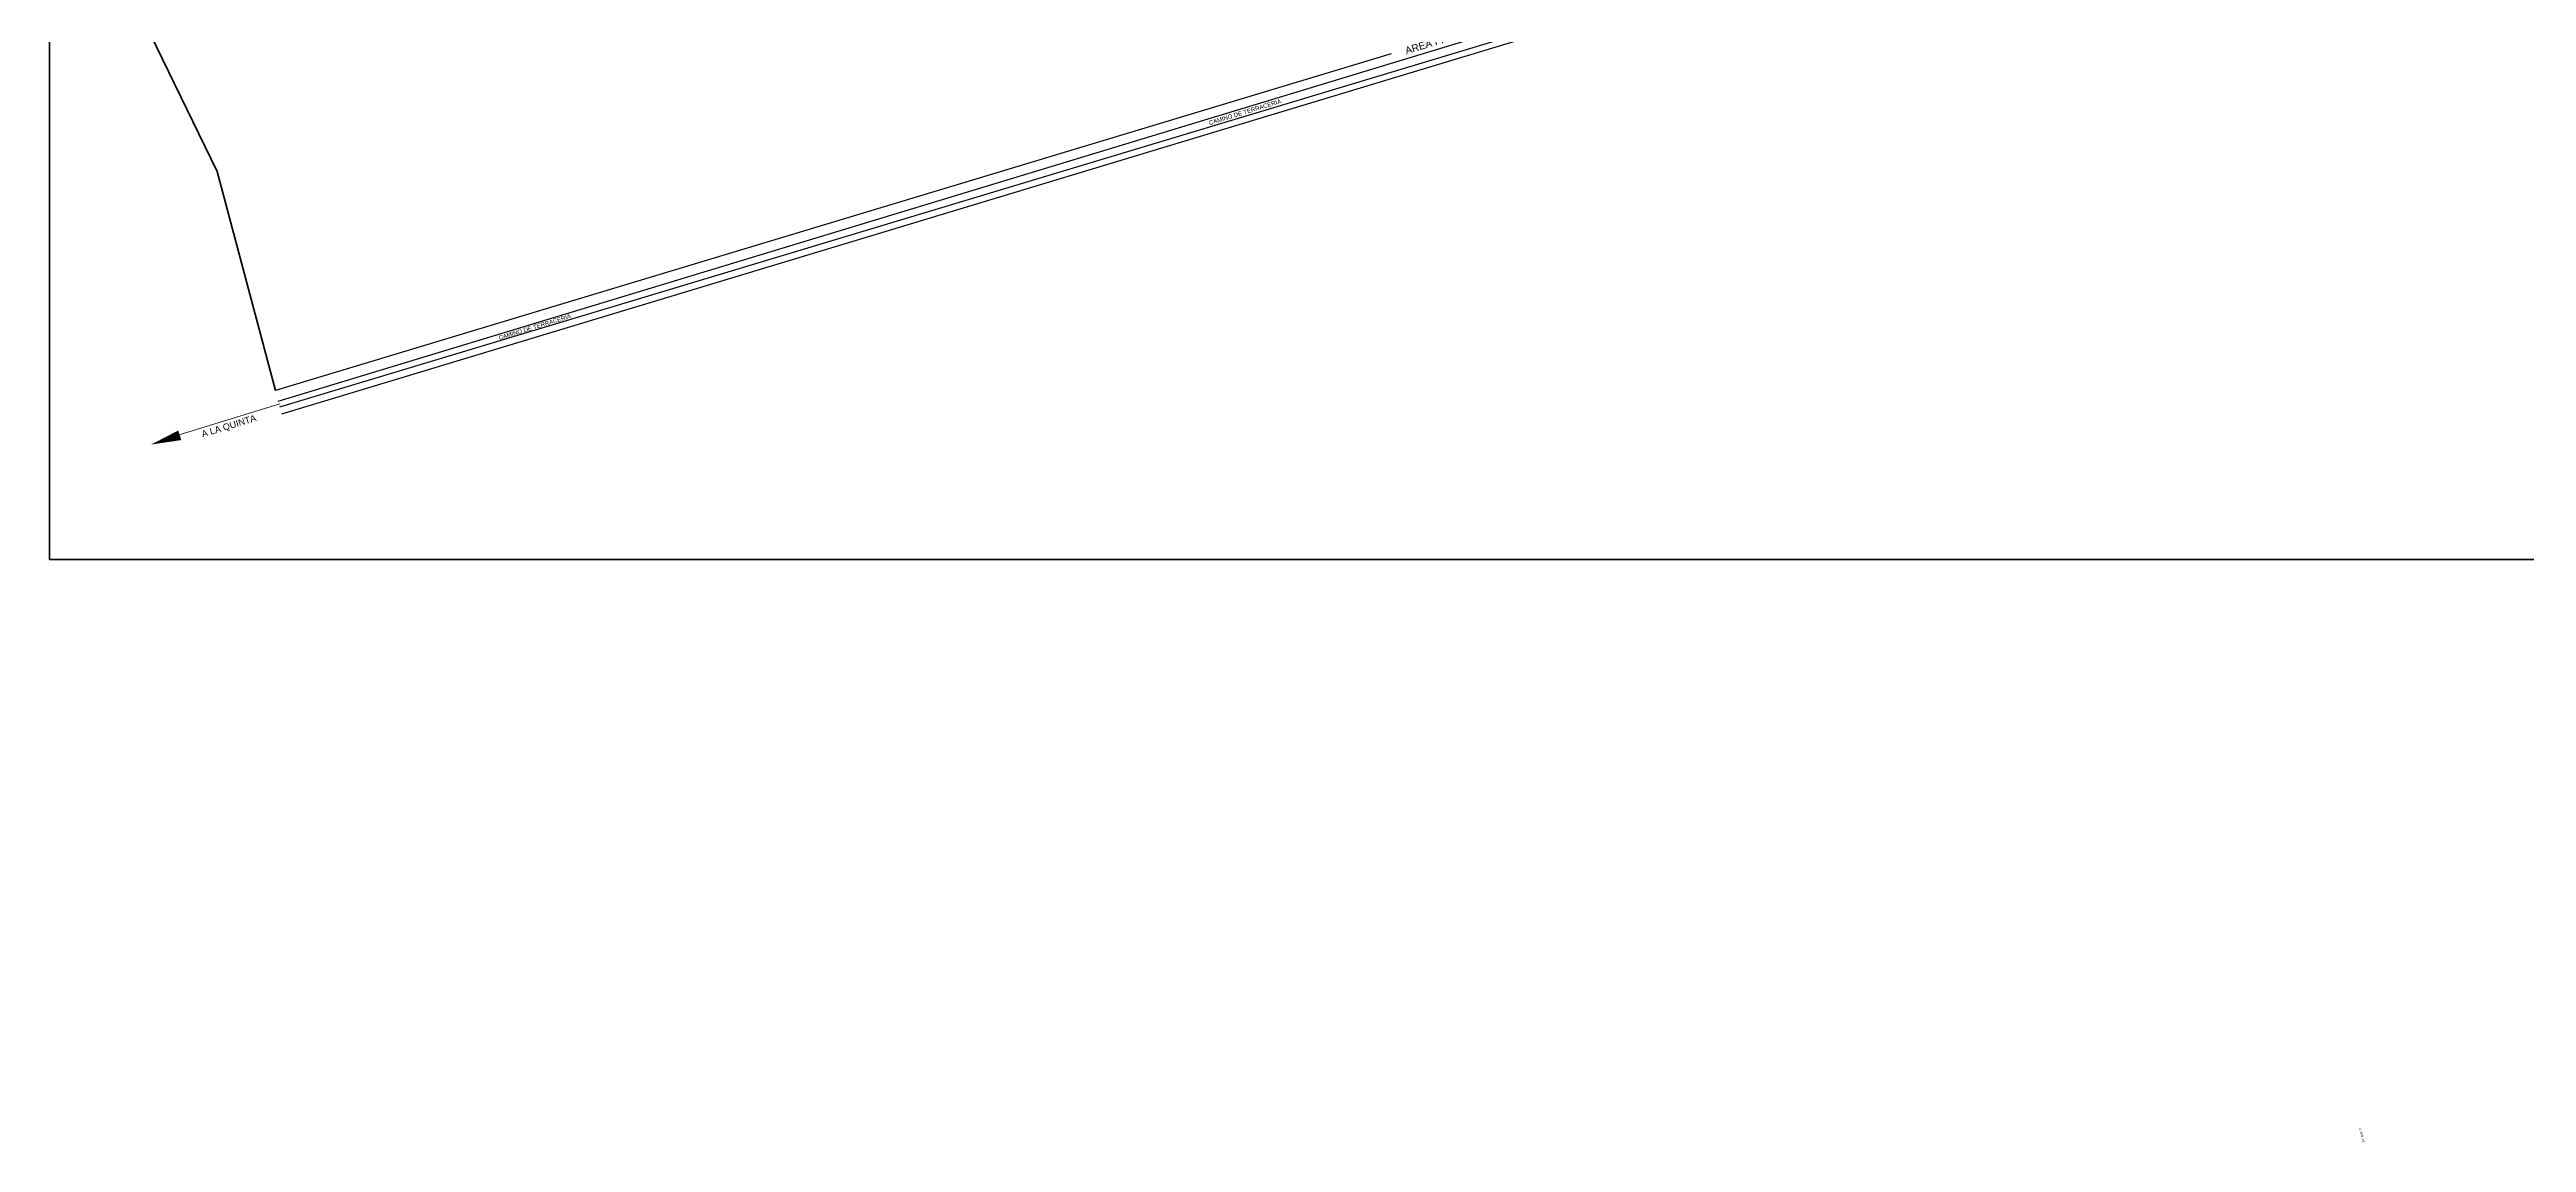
# Model space of a CAD drawing. Header units: metres. Extents: x 500111 to 502674, y 2669847 to 2673197.
# Drawn here: x 500111 to 501820, y 2669847 to 2670601 of the extents above; entities that cross this region are included whole.
import ezdxf
from ezdxf.enums import TextEntityAlignment as Align

# ---------------------------------------------------------------- set-up
doc = ezdxf.new("R2010")
doc.units = ezdxf.units.M
doc.layers.add('CVL_CUADCON_TIT', color=1, linetype='Continuous')
doc.layers.add('CVL_CURV_TX', color=2, linetype='Continuous')
doc.styles.add('ARIAL', font='arial.ttf')
doc.styles.add('MONOTXT4', font='monotxt4.shx')

msp = doc.modelspace()

# ---------------------------------------------------------------- linework, layer by layer
msp.add_line((501612.3, 2670755.2, 1146.2), (500270.9, 2670349.4))
msp.add_line((501612.3, 2670755.2, 1146.2), (500270.9, 2670349.4))
at = {"color": 24}
for p, q in [((500268.4, 2670358.5), (501520.7, 2670738.8)), ((500268.4, 2670358.5), (501520.7, 2670738.8)), ((501526.4, 2670733.4), (500269.4, 2670354.2)), ((501526.4, 2670733.4), (500269.4, 2670354.2))]:
    msp.add_line(p, q, dxfattribs=at)
at = {"color": 1, "lineweight": 50}
for p, q in [((500163.5, 2670646.5), (500226.5, 2670517)), ((500226.5, 2670517), (500266.7, 2670365.8))]:
    msp.add_line(p, q, dxfattribs=at)
at = {"color": 1}
msp.add_line((501036.3, 2670598.1), (500266.7, 2670365.8), dxfattribs=at)
at = {"layer": 'CVL_CUADCON_TIT', "color": 7, "lineweight": 18}
msp.add_line((500200.3, 2670335.2), (500269.7, 2670356.5), dxfattribs=at)
msp.add_solid([(500201.7, 2670331.6), (500199.6, 2670338.2), (500180.8, 2670328.5)], dxfattribs=at)
at = {"layer": 'CVL_CURV_TX', "color": 7, "lineweight": 50}
for p, q in [((500110.8, 2673196.9), (500110.8, 2670249.2)), ((500110.8, 2670249.2), (502674.3, 2670249.2))]:
    msp.add_line(p, q, dxfattribs=at)

# ---------------------------------------------------------------- texts
at = {"layer": 'CVL_CURV_TX', "color": 7, "style": 'ARIAL'}
for s, height, p in [('AREA PARA FACHADA', 5, (501082.1, 2670611.2, 2372)), ('CAMINO DE TERRACERIA', 3, (500935.5, 2670558, 2372)), ('CAMINO DE TERRACERIA', 3, (500445.5, 2670409.7, 2372)), ('A LA QUINTA', 4.5, (500234.6, 2670340.8, 3558))]:
    msp.add_text(s, height=height, rotation=17.0629, dxfattribs=at).set_placement(p, align=Align.MIDDLE)
at = {"layer": 'CVL_CURV_TX', "color": 2, "style": 'MONOTXT4'}
msp.add_text('2,368.92', height=1.5, rotation=285.5271, dxfattribs=at).set_placement((501705.8, 2669851.9), align=Align.MIDDLE)

doc.saveas('drawing.dxf')
